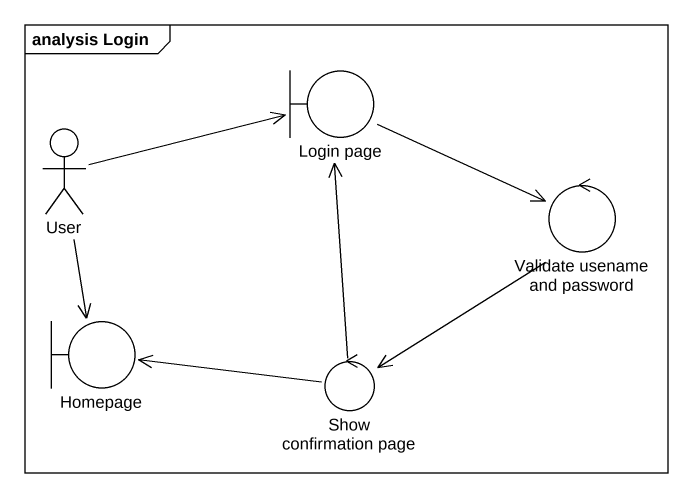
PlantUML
@startuml
mainframe analysis Login
boundary "Login page" as Login_page
actor User
control "Validate usename and password" as Validate_usename_and
boundary Homepage
control "Show confirmation page" as Show_confirmation_page
Login_page -right-> Validate_usename_and
User -right-> Login_page
User --> Homepage
Validate_usename_and --> Show_confirmation_page
Show_confirmation_page -up-> Login_page
Show_confirmation_page -left-> Homepage
@enduml
